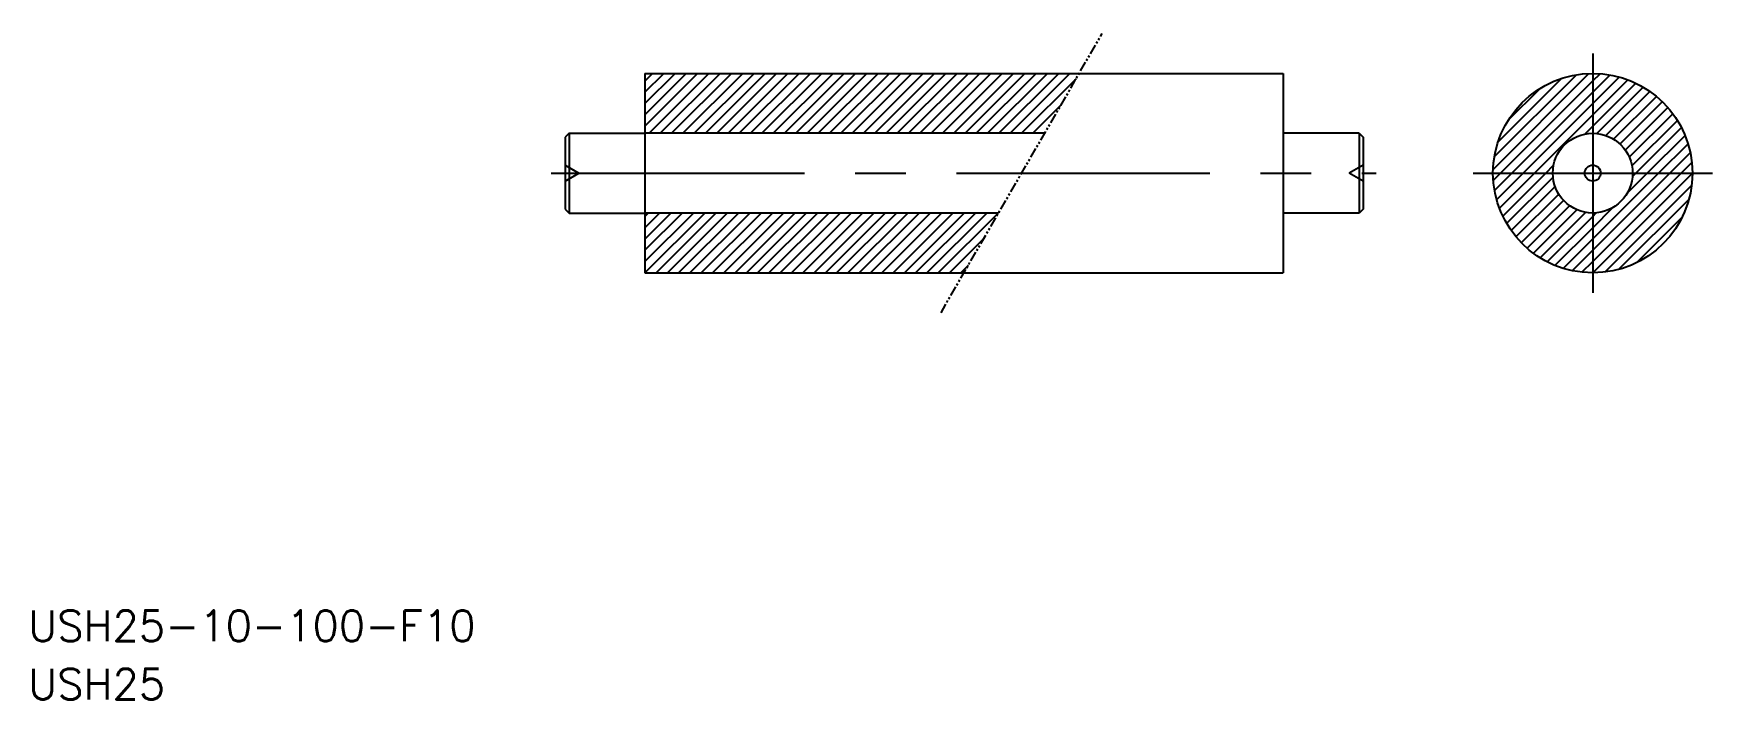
# Model space of a CAD drawing. Extents: x 212 to 422, y 153 to 236.
import ezdxf

# ---------------------------------------------------------------- set-up
doc = ezdxf.new("R2010")
doc.units = 0
for name, pattern in [('CENTER', [50.8, 31.75, -6.35, 6.35, -6.35]), ('DASHED', [19.05, 12.7, -6.35]), ('PHANTOM', [2.5, 1.25, -0.25, 0.25, -0.25, 0.25, -0.25])]:
    doc.linetypes.add(name, pattern=pattern)
doc.layers.get('0').update_dxf_attribs({"linetype": 'CONTINUOUS'})
doc.layers.add('CENTER', color=1, linetype='CENTER')
doc.styles.get("Standard").update_dxf_attribs({"font": 'txt.shx'})

# ---------------------------------------------------------------- blocks, each defined once
blk = doc.blocks.new('*X2')
at = {"color": 0}
for p, q in [((288.49, 224.85), (295.09, 231.46)), ((288.49, 226.26), (293.68, 231.46)), ((288.49, 227.67), (292.27, 231.46)), ((288.49, 229.09), (290.85, 231.46)), ((288.49, 230.5), (289.44, 231.46)), ((289.01, 223.96), (296.51, 231.46)), ((290.42, 223.96), (297.92, 231.46)), ((291.84, 223.96), (299.34, 231.46)), ((293.25, 223.96), (300.75, 231.46)), ((294.67, 223.96), (302.17, 231.46)), ((296.08, 223.96), (303.58, 231.46)), ((297.49, 223.96), (304.99, 231.46)), ((298.91, 223.96), (306.41, 231.46)), ((300.32, 223.96), (307.82, 231.46)), ((301.74, 223.96), (309.24, 231.46)), ((303.15, 223.96), (310.65, 231.46)), ((304.57, 223.96), (312.07, 231.46)), ((305.98, 223.96), (313.48, 231.46)), ((307.39, 223.96), (314.89, 231.46)), ((308.81, 223.96), (316.31, 231.46)), ((310.22, 223.96), (317.72, 231.46)), ((311.64, 223.96), (319.14, 231.46)), ((313.05, 223.96), (320.55, 231.46)), ((314.46, 223.96), (321.96, 231.46)), ((315.88, 223.96), (323.38, 231.46)), ((317.29, 223.96), (324.79, 231.46)), ((318.71, 223.96), (326.21, 231.46)), ((320.12, 223.96), (327.62, 231.46)), ((321.54, 223.96), (329.04, 231.46)), ((322.95, 223.96), (330.45, 231.46)), ((324.36, 223.96), (331.86, 231.46)), ((325.78, 223.96), (333.28, 231.46)), ((327.19, 223.96), (334.69, 231.46)), ((328.61, 223.96), (336.11, 231.46)), ((330.02, 223.96), (337.52, 231.46)), ((331.44, 223.96), (338.94, 231.46)), ((332.85, 223.96), (340.35, 231.46)), ((334.26, 223.96), (341.76, 231.46)), ((335.68, 223.96), (342.57, 230.84)), ((394.79, 219.43), (406.81, 231.45)), ((394.95, 221.01), (405.23, 231.29)), ((395.42, 222.88), (403.36, 230.82)), ((395.73, 218.96), (407.28, 230.51)), ((396.66, 225.54), (400.7, 229.58)), ((407.28, 230.51), (408.2, 231.42)), ((407.28, 229.09), (409.46, 231.27)), ((407.28, 227.68), (410.61, 231)), ((407.28, 226.26), (411.68, 230.66)), ((407.28, 224.85), (412.67, 230.24)), ((407.78, 223.93), (413.59, 229.75)), ((337.09, 223.96), (340.63, 227.5)), ((397.15, 218.96), (407.28, 229.09)), ((398.56, 218.96), (407.28, 227.68)), ((408.94, 223.67), (414.46, 229.19)), ((409.9, 223.22), (415.26, 228.58)), ((410.7, 222.61), (416, 227.91)), ((399.97, 218.96), (407.28, 226.26)), ((411.36, 221.85), (416.69, 227.19)), ((411.87, 220.95), (417.32, 226.4)), ((412.2, 219.87), (417.9, 225.56)), ((338.51, 223.96), (338.7, 224.15)), ((406.29, 223.86), (407.28, 224.85)), ((412.7, 218.96), (418.41, 224.66)), ((414.12, 218.96), (418.85, 223.69)), ((415.53, 218.96), (419.23, 222.65)), ((416.95, 218.96), (419.52, 221.53)), ((394.82, 218.04), (395.73, 218.96)), ((394.97, 216.78), (397.15, 218.96)), ((395.23, 215.63), (398.56, 218.96)), ((395.58, 214.56), (399.97, 218.96)), ((396, 213.57), (401.39, 218.96)), ((401.39, 218.96), (402.38, 219.95)), ((407.28, 206.47), (419.77, 218.96)), ((407.28, 207.88), (418.36, 218.96)), ((407.28, 209.29), (416.95, 218.96)), ((407.28, 210.71), (415.53, 218.96)), ((411.61, 216.45), (414.12, 218.96)), ((412.27, 218.52), (412.7, 218.96)), ((418.36, 218.96), (419.71, 220.31)), ((419.77, 218.96), (419.78, 218.97)), ((396.49, 212.65), (402.31, 218.46)), ((397.05, 211.78), (402.57, 217.3)), ((408.78, 206.54), (419.69, 217.46)), ((397.66, 210.98), (403.02, 216.34)), ((398.33, 210.24), (403.63, 215.54)), ((399.05, 209.55), (404.39, 214.88)), ((407.28, 212.12), (409.79, 214.63)), ((410.53, 206.88), (419.36, 215.71)), ((288.49, 206.46), (295.98, 213.96)), ((288.49, 207.88), (294.57, 213.96)), ((288.49, 209.29), (293.15, 213.96)), ((288.49, 210.7), (291.74, 213.96)), ((288.49, 212.12), (290.32, 213.96)), ((288.49, 213.53), (288.91, 213.96)), ((289.89, 206.46), (297.39, 213.96)), ((291.31, 206.46), (298.81, 213.96)), ((292.72, 206.46), (300.22, 213.96)), ((294.14, 206.46), (301.64, 213.96)), ((295.55, 206.46), (303.05, 213.96)), ((296.96, 206.46), (304.46, 213.96)), ((298.38, 206.46), (305.88, 213.96)), ((299.79, 206.46), (307.29, 213.96)), ((301.21, 206.46), (308.71, 213.96)), ((302.62, 206.46), (310.12, 213.96)), ((304.04, 206.46), (311.54, 213.96)), ((305.45, 206.46), (312.95, 213.96)), ((306.86, 206.46), (314.36, 213.96)), ((308.28, 206.46), (315.78, 213.96)), ((309.69, 206.46), (317.19, 213.96)), ((311.11, 206.46), (318.61, 213.96)), ((312.52, 206.46), (320.02, 213.96)), ((313.94, 206.46), (321.44, 213.96)), ((315.35, 206.46), (322.85, 213.96)), ((316.76, 206.46), (324.26, 213.96)), ((318.18, 206.46), (325.68, 213.96)), ((319.59, 206.46), (327.09, 213.96)), ((321.01, 206.46), (328.51, 213.96)), ((322.42, 206.46), (329.92, 213.96)), ((323.83, 206.46), (331.33, 213.96)), ((325.25, 206.46), (332.75, 213.96)), ((399.84, 208.92), (405.29, 214.37)), ((400.68, 208.34), (406.37, 214.04)), ((401.58, 207.83), (407.28, 213.54)), ((407.28, 213.54), (407.72, 213.97)), ((412.8, 207.74), (418.5, 213.44)), ((326.66, 206.46), (330.97, 210.77)), ((402.55, 207.39), (407.28, 212.12)), ((403.59, 207.01), (407.28, 210.71)), ((404.71, 206.72), (407.28, 209.29)), ((328.08, 206.46), (329.04, 207.42)), ((405.93, 206.53), (407.28, 207.88)), ((407.27, 206.46), (407.28, 206.47))]:
    blk.add_line(p, q, dxfattribs=at)

msp = doc.modelspace()

# ---------------------------------------------------------------- linework, layer by layer
at = {"color": 3, "linetype": 'PHANTOM'}
msp.add_line((325.6, 201.46), (345.81, 236.46), dxfattribs=at)
for p, q in [((288.49, 231.46), (288.49, 206.46)), ((288.49, 231.46), (368.49, 231.46)), ((368.49, 231.46), (368.49, 206.46)), ((278.99, 223.96), (278.49, 223.46)), ((278.49, 223.46), (278.49, 214.46)), ((278.99, 223.96), (288.49, 223.96)), ((278.99, 223.96), (278.99, 213.96)), ((377.99, 223.96), (368.49, 223.96)), ((377.99, 223.96), (378.49, 223.46)), ((377.99, 223.96), (377.99, 213.96)), ((378.49, 223.46), (378.49, 214.46)), ((278.49, 214.46), (278.99, 213.96)), ((278.99, 213.96), (288.49, 213.96)), ((377.99, 213.96), (368.49, 213.96)), ((378.49, 214.46), (377.99, 213.96)), ((288.49, 206.46), (368.49, 206.46))]:
    msp.add_line(p, q)
at = {"color": 7}
for p, q in [((338.59, 223.96), (288.49, 223.96)), ((332.82, 213.96), (288.49, 213.96))]:
    msp.add_line(p, q, dxfattribs=at)
at = {"color": 3, "linetype": 'DASHED'}
for p, q in [((278.49, 219.96), (280.22, 218.96)), ((278.49, 217.96), (280.22, 218.96)), ((378.49, 219.96), (376.75, 218.96)), ((378.49, 217.96), (376.75, 218.96))]:
    msp.add_line(p, q, dxfattribs=at)
at = {"color": 7}
for radius in [12.5, 5, 1]:
    msp.add_circle((407.28, 218.96), radius, dxfattribs=at)
at = {"layer": 'CENTER', "color": 1, "linetype": 'CENTER'}
for p, q in [((407.28, 233.96), (407.28, 203.96)), ((392.28, 218.96), (422.28, 218.96))]:
    msp.add_line(p, q, dxfattribs=at)
at = {"layer": 'CENTER'}
msp.add_line((276.75, 218.96), (380.13, 218.96), dxfattribs=at)

# ---------------------------------------------------------------- block references
at = {"color": 3, "linetype": 'CONTINUOUS'}
msp.add_blockref('*X2', (0, 0), dxfattribs=at)

# ---------------------------------------------------------------- texts
for s, height, p in [('USH25-10-100-F10', 3.8472, (211.21, 160.29)), ('USH25', 3.847, (211.21, 152.98))]:
    msp.add_text(s, height=height).set_placement(p)

doc.saveas('drawing.dxf')
